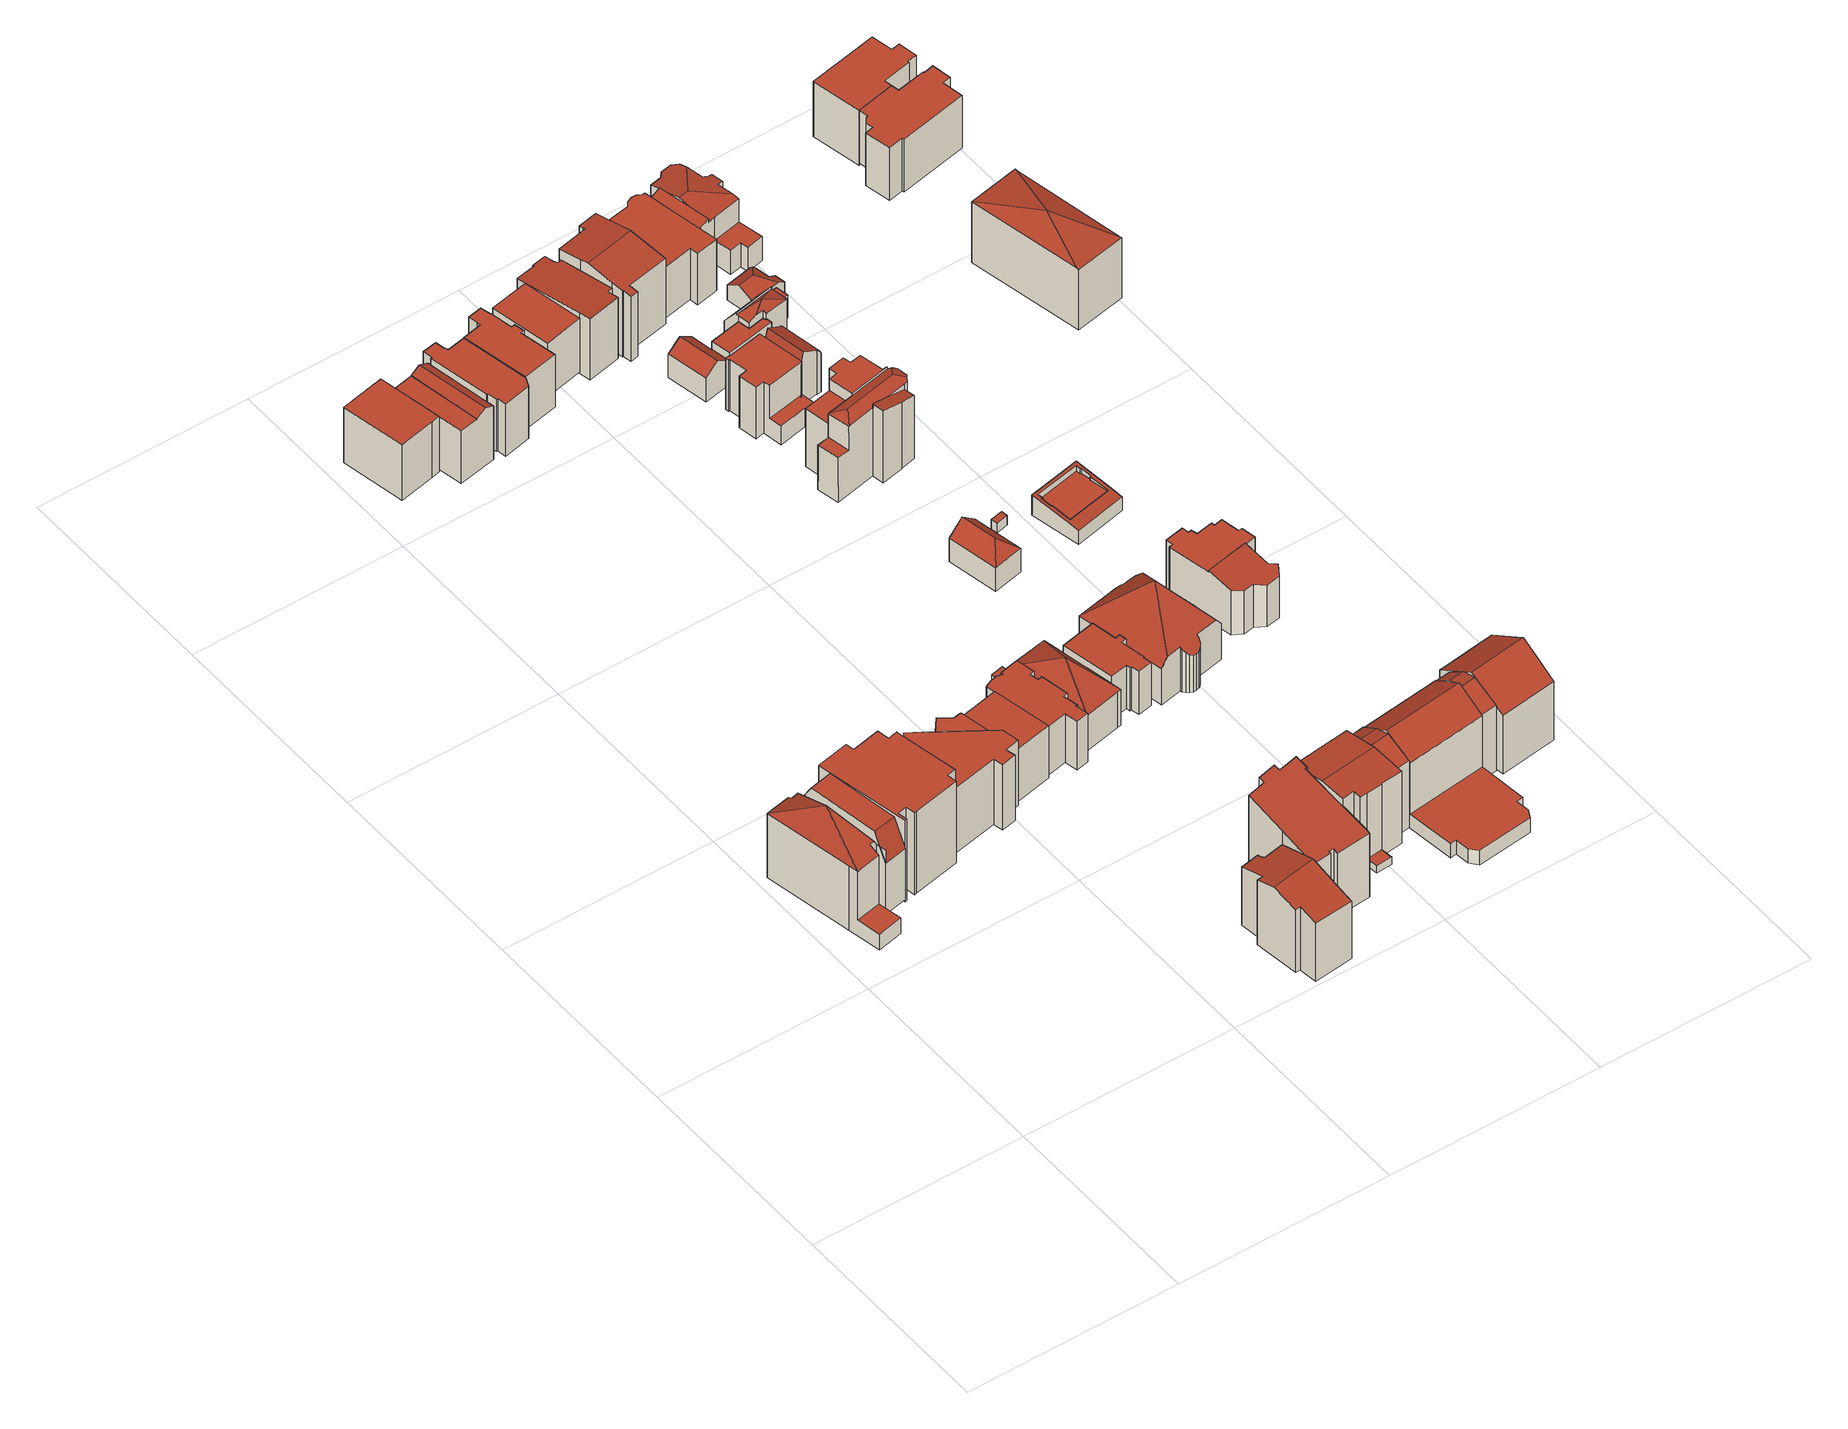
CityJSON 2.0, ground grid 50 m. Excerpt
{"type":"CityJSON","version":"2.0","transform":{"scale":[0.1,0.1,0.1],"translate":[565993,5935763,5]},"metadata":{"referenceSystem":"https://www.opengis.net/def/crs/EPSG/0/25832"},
"CityObjects":{
"building1":{"type":"Building","attributes":{"Gemeindeschluessel":"02000000","Geometrietyp2DReferenz":"3000","function":"31001_1010","roofType":"4000","measuredHeight":24.16,"storeysAboveGround":6},"geometry":[{"type":"MultiSurface","lod":"2","boundaries":[[[0,1,2,3,4,5,6]],[[7,8,1,0]],[[9,10,11,12,1,8]],[[13,14,15,16]],[[17,18,2,1,12,19,20,21]],[[17,22,23,24,25]],[[26,27,23,22]],[[21,28,29,27,26]],[[30,6,5,31]],[[31,5,4,32]],[[32,4,3,33]],[[15,10,9,16]],[[34,14,13,35]],[[25,18,17]],[[21,20,28]],[[36,28,20,19,37]],[[38,29,28,36]],[[39,34,35,40,30,31,32,33,41,38,36,37]],[[41,33,3,2,18,25,24]],[[40,35,13,16,9,8,7]],[[38,41,24,23,27,29]],[[17,21,26,22]],[[34,39,11,10,15,14]],[[39,37,19,12,11]],[[30,40,7,0,6]]],"semantics":{"surfaces":[{"type":"RoofSurface"},{"type":"WallSurface"},{"type":"GroundSurface"}],"values":[0,0,0,0,0,0,0,0,1,1,1,1,1,1,1,1,1,2,1,1,1,1,1,1,1]}}]},
"building2":{"type":"Building","attributes":{"Gemeindeschluessel":"02000000","Geometrietyp2DReferenz":"3000","function":"31001_1010","roofType":"1000","measuredHeight":21.81,"storeysAboveGround":6},"geometry":[{"type":"MultiSurface","lod":"2","boundaries":[[[42,43,44,45,46,47,48,49,50,51,52,53,54,55,56,57]],[[58,59,60,61,62,63,64,65,66,67,68,69,70,71,72,73]],[[69,46,45,70]],[[70,45,44,71]],[[71,44,43,72]],[[72,43,42,73]],[[58,57,56,59]],[[59,56,55,60]],[[60,55,54,61]],[[61,54,53,62]],[[62,53,52,63]],[[63,52,51,64]],[[64,51,50,65]],[[65,50,49,66]],[[66,49,48,67]],[[67,48,47,68]],[[68,47,46,69]],[[58,73,42,57]]],"semantics":{"surfaces":[{"type":"RoofSurface"},{"type":"GroundSurface"},{"type":"WallSurface"}],"values":[0,1,2,2,2,2,2,2,2,2,2,2,2,2,2,2,2,2]}}]},
"building3":{"type":"Building","attributes":{"Gemeindeschluessel":"02000000","Geometrietyp2DReferenz":"3000","function":"31001_1010","roofType":"1000","measuredHeight":17.42,"storeysAboveGround":6},"geometry":[{"type":"MultiSurface","lod":"2","boundaries":[[[74,75,76,77]],[[78,79,80,81]],[[81,80,82,83]],[[83,82,84,85]],[[85,84,86,87]],[[87,86,88,89]],[[89,88,90,91]],[[92,93,94,95]],[[95,94,96,97]],[[97,96,98,99]],[[99,98,100,101]],[[102,103,104,105,106,92,95,97,99,101,78,81,83,85,87,89,91]],[[90,88,86,84,82,80,79,76,75,107,108,109]],[[100,98,96,94,93,110,74,77]],[[109,108,103,102]],[[107,75,105,104]],[[90,109,102,91]],[[100,77,76,79,78,101]],[[110,93,92,106]],[[106,105,75,74,110]],[[108,107,104,103]]],"semantics":{"surfaces":[{"type":"WallSurface"},{"type":"GroundSurface"},{"type":"RoofSurface"}],"values":[0,0,0,0,0,0,0,0,0,0,0,1,2,2,0,0,0,0,0,0,0]}}]},
"building4":{"type":"Building","attributes":{"Gemeindeschluessel":"02000000","Geometrietyp2DReferenz":"3000","function":"31001_1010","roofType":"1000","measuredHeight":14.82,"storeysAboveGround":4},"geometry":[{"type":"MultiSurface","lod":"2","boundaries":[[[111,112,113,114,115]],[[116,117,118,119,120]],[[119,112,111,120]],[[116,115,114,117]],[[117,114,113,118]],[[118,113,112,119]],[[116,120,111,115]]],"semantics":{"surfaces":[{"type":"RoofSurface"},{"type":"GroundSurface"},{"type":"WallSurface"}],"values":[0,1,2,2,2,2,2]}}]},
"building5":{"type":"Building","attributes":{"Gemeindeschluessel":"02000000","Geometrietyp2DReferenz":"3000","function":"31001_1120","roofType":"3100","measuredHeight":18.65,"storeysAboveGround":4},"geometry":[{"type":"MultiSurface","lod":"2","boundaries":[[[121,122,123,124]],[[124,123,125,126]],[[126,125,127,128]],[[128,127,129,130]],[[130,129,131,132]],[[132,131,133,134]],[[135,136,137,138]],[[138,137,139,140]],[[135,138,140,121,124,126,128,130,132,134,141,142,143]],[[144,142,141,145,146]],[[136,135,143,147]],[[147,143,142,144]],[[121,140,139,148,122]],[[145,141,134,133]],[[147,144,146,148,139,137,136]],[[145,133,131,129,127,125,123,122,148,146]]],"semantics":{"surfaces":[{"type":"WallSurface"},{"type":"GroundSurface"},{"type":"RoofSurface"}],"values":[0,0,0,0,0,0,0,0,1,0,0,0,0,0,2,2]}}]},
"building6":{"type":"Building","attributes":{"Gemeindeschluessel":"02000000","Geometrietyp2DReferenz":"3000","function":"31001_1100","roofType":"1000","measuredHeight":13.84,"storeysAboveGround":5},"geometry":[{"type":"MultiSurface","lod":"2","boundaries":[[[149,150,151,152]],[[153,154,155,156]],[[153,152,151,154]],[[154,151,150,155]],[[155,150,149,156]],[[156,149,152,153]]],"semantics":{"surfaces":[{"type":"RoofSurface"},{"type":"GroundSurface"},{"type":"WallSurface"}],"values":[0,1,2,2,2,2]}}]},
"building7":{"type":"Building","attributes":{"Gemeindeschluessel":"02000000","Geometrietyp2DReferenz":"3000","function":"31001_1010","roofType":"3100","measuredHeight":15.17,"storeysAboveGround":3},"geometry":[{"type":"MultiSurface","lod":"2","boundaries":[[[157,158,159,160]],[[161,162,163,164]],[[165,166,167,168]],[[166,169,170,171,172,167]],[[173,163,162,174]],[[158,165,168,159]],[[175,171,170,176]],[[176,170,169,177]],[[178,179,180,173,174,175,176,177]],[[178,177,169,166,165,158,157]],[[161,164,168,167,172]],[[173,180,168,164,163]],[[175,174,162,161,172,171]],[[179,178,157,160]],[[180,179,160,159,168]]],"semantics":{"surfaces":[{"type":"RoofSurface"},{"type":"WallSurface"},{"type":"GroundSurface"}],"values":[0,0,0,0,1,1,1,1,2,1,1,1,1,1,1]}}]},
"building8":{"type":"Building","attributes":{"Gemeindeschluessel":"02000000","Geometrietyp2DReferenz":"3000","function":"31001_2010","roofType":"1000","measuredHeight":12.97,"storeysAboveGround":3},"geometry":[{"type":"MultiSurface","lod":"2","boundaries":[[[181,182,183,184,185,186,187,188]],[[189,190,191,192]],[[193,194,195,196]],[[181,197,198,182]],[[199,200,201,202]],[[202,201,203,204]],[[204,203,205,206]],[[206,205,207,208]],[[208,207,209,210]],[[210,209,211,212]],[[212,211,213,214]],[[214,213,215,216]],[[217,188,187,218]],[[218,187,186,219]],[[219,186,185,220]],[[220,185,184,221]],[[221,184,183,222]],[[223,224,225,226]],[[227,228,225,224,215,213,211,209,207,205,203,201,200,198,197,195,194,191,190]],[[223,226,229,230,189,192,193,196,217,218,219,220,221,222,199,202,204,206,208,210,212,214,216]],[[229,226,225,228]],[[223,216,215,224]],[[199,222,183,182,198,200]],[[217,196,195,197,181,188]],[[189,230,227,190]],[[230,229,228,227]],[[193,192,191,194]]],"semantics":{"surfaces":[{"type":"RoofSurface"},{"type":"WallSurface"},{"type":"GroundSurface"}],"values":[0,1,1,1,1,1,1,1,1,1,1,1,1,1,1,1,1,1,0,2,1,1,1,1,1,1,1]}}]},
"building9":{"type":"Building","attributes":{"Gemeindeschluessel":"02000000","Geometrietyp2DReferenz":"3000","function":"31001_1010","roofType":"2100","measuredHeight":22.72,"storeysAboveGround":4},"geometry":[{"type":"MultiSurface","lod":"2","boundaries":[[[231,232,233,234]],[[234,233,235,236]],[[236,235,237,238]],[[238,237,239,240]],[[240,239,241,242]],[[242,241,243,244]],[[244,243,245,246]],[[247,248,249,250]],[[250,249,251,252]],[[252,251,253,254]],[[254,253,255,256]],[[256,255,257,258]],[[141,259,232,231]],[[260,261,259,141]],[[258,257,261,260]],[[248,247,246,245]],[[246,247,250,252,254,256,258,260,141,231,234,236,238,240,242,244]],[[248,245,243,241,239,237,235,233,232,259,261,257,255,253,251,249]]],"semantics":{"surfaces":[{"type":"WallSurface"},{"type":"GroundSurface"},{"type":"RoofSurface"}],"values":[0,0,0,0,0,0,0,0,0,0,0,0,0,0,0,0,1,2]}}]},
"building10":{"type":"Building","attributes":{"Gemeindeschluessel":"02000000","Geometrietyp2DReferenz":"3000","function":"31001_1010","roofType":"1000","measuredHeight":13.92,"storeysAboveGround":3},"geometry":[{"type":"MultiSurface","lod":"2","boundaries":[[[262,263,264,265]],[[266,267,268,269]],[[269,268,270,271]],[[271,270,272,273]],[[273,272,274,275]],[[275,274,276,277]],[[277,276,278,279]],[[279,278,280,281]],[[281,280,282,283]],[[283,282,284,285]],[[285,284,286,287]],[[287,286,263,262]],[[288,289,290,291]],[[267,266,291,290]],[[265,264,289,288]],[[265,288,291,266,269,271,273,275,277,279,281,283,285,287,262]],[[289,264,263,286,284,282,280,278,276,274,272,270,268,267,290]]],"semantics":{"surfaces":[{"type":"WallSurface"},{"type":"GroundSurface"},{"type":"RoofSurface"}],"values":[0,0,0,0,0,0,0,0,0,0,0,0,0,0,0,1,2]}}]},
"building11":{"type":"Building","attributes":{"Gemeindeschluessel":"02000000","Geometrietyp2DReferenz":"3000","function":"31001_2310","roofType":"4000","measuredHeight":15.04,"storeysAboveGround":4},"geometry":[{"type":"MultiSurface","lod":"2","boundaries":[[[292,293,294,295]],[[296,294,293,297,298]],[[299,300,301,294,296]],[[295,294,301,302]],[[303,298,297,304]],[[305,300,299,306]],[[307,303,304,308,309,310,305,306]],[[310,309,295,302]],[[303,307,296,298]],[[307,306,299,296]],[[305,310,302,301,300]],[[308,304,297,293,292]],[[309,308,292,295]]],"semantics":{"surfaces":[{"type":"RoofSurface"},{"type":"WallSurface"},{"type":"GroundSurface"}],"values":[0,0,0,0,1,1,2,1,1,1,1,1,1]}}]},
"building12":{"type":"Building","attributes":{"Gemeindeschluessel":"02000000","Geometrietyp2DReferenz":"3000","function":"31001_1010","roofType":"1000","measuredHeight":13.96,"storeysAboveGround":3},"geometry":[{"type":"MultiSurface","lod":"2","boundaries":[[[273,311,312,313]],[[313,312,314,315]],[[315,314,316,317]],[[318,319,320,321]],[[321,320,322,323]],[[323,322,324,325]],[[325,324,326,327]],[[327,326,328,329]],[[329,328,330,331]],[[331,330,332,275]],[[275,332,311,273]],[[333,334,335,336]],[[319,318,336,335]],[[317,316,334,333]],[[317,333,336,318,321,323,325,327,329,331,275,273,313,315]],[[334,316,314,312,311,332,330,328,326,324,322,320,319,335]]],"semantics":{"surfaces":[{"type":"WallSurface"},{"type":"GroundSurface"},{"type":"RoofSurface"}],"values":[0,0,0,0,0,0,0,0,0,0,0,0,0,0,1,2]}}]},
"building13":{"type":"Building","attributes":{"Gemeindeschluessel":"02000000","Geometrietyp2DReferenz":"3000","function":"31001_1010","roofType":"3100","measuredHeight":20.34,"storeysAboveGround":4},"geometry":[{"type":"MultiSurface","lod":"2","boundaries":[[[337,338,339,340]],[[340,339,341,342]],[[343,344,345,346]],[[346,345,347,348]],[[348,347,349,350]],[[351,352,353,354,355,356,349,347,345,344,357]],[[358,359,360,343,346,348,350,337,340,342,361,362,363]],[[341,339,338,356,355,364]],[[341,364,361,342]],[[358,363,353,352]],[[363,362,354,353]],[[362,361,364,355,354]],[[365,360,359,366]],[[359,358,352,351,367,366]],[[343,360,365,368,357,344]],[[367,351,357,368]],[[337,350,349,356,338]],[[367,368,365,366]]],"semantics":{"surfaces":[{"type":"WallSurface"},{"type":"RoofSurface"},{"type":"GroundSurface"}],"values":[0,0,0,0,0,1,2,1,0,0,0,0,0,0,0,0,0,1]}}]},
"building14":{"type":"Building","attributes":{"Gemeindeschluessel":"02000000","Geometrietyp2DReferenz":"3000","function":"31001_1130","roofType":"1000","measuredHeight":11.47,"storeysAboveGround":3},"geometry":[{"type":"MultiSurface","lod":"2","boundaries":[[[369,370,371,372]],[[372,371,373,374]],[[374,373,375,376]],[[376,375,377,378]],[[378,377,379,380]],[[380,379,381,382]],[[382,381,383,384]],[[385,386,387,388]],[[388,387,389,390]],[[390,389,391,392]],[[392,391,370,369]],[[393,394,395,396]],[[396,395,386,385]],[[394,393,384,383]],[[384,393,396,385,388,390,392,369,372,374,376,378,380,382]],[[394,383,381,379,377,375,373,371,370,391,389,387,386,395]]],"semantics":{"surfaces":[{"type":"WallSurface"},{"type":"GroundSurface"},{"type":"RoofSurface"}],"values":[0,0,0,0,0,0,0,0,0,0,0,0,0,0,1,2]}}]},
"building15":{"type":"Building","attributes":{"Gemeindeschluessel":"02000000","Geometrietyp2DReferenz":"3000","function":"31001_1010","roofType":"1000","measuredHeight":14.24,"storeysAboveGround":4},"geometry":[{"type":"MultiSurface","lod":"2","boundaries":[[[397,398,399,400]],[[401,402,403,404]],[[401,400,399,402]],[[402,399,398,403]],[[403,398,397,404]],[[401,404,397,400]]],"semantics":{"surfaces":[{"type":"RoofSurface"},{"type":"GroundSurface"},{"type":"WallSurface"}],"values":[0,1,2,2,2,2]}}]},
"building16":{"type":"Building","attributes":{"Gemeindeschluessel":"02000000","Geometrietyp2DReferenz":"3000","function":"31001_1100","roofType":"3200","measuredHeight":9.28,"storeysAboveGround":1},"geometry":[{"type":"MultiSurface","lod":"2","boundaries":[[[405,406,407,408]],[[409,406,405]],[[406,409,410,407]],[[411,405,408,412]],[[413,409,405,411]],[[414,410,409,413]],[[414,413,411,412]],[[414,412,408,407,410]]],"semantics":{"surfaces":[{"type":"RoofSurface"},{"type":"WallSurface"},{"type":"GroundSurface"}],"values":[0,0,0,1,1,1,2,1]}}]},
"building17":{"type":"Building","attributes":{"Gemeindeschluessel":"02000000","Geometrietyp2DReferenz":"3000","function":"31001_1010","roofType":"1000","measuredHeight":16.34,"storeysAboveGround":3},"geometry":[{"type":"MultiSurface","lod":"2","boundaries":[[[415,416,417,418,419,420,421,422,423,424,425,426,427,428,429]],[[430,431,432,433,434,435,436,437,438,439,440,441,442,443,444]],[[430,429,428,431]],[[431,428,427,432]],[[432,427,426,433]],[[433,426,425,434]],[[434,425,424,435]],[[435,424,423,436]],[[436,423,422,437]],[[437,422,421,438]],[[438,421,420,439]],[[439,420,419,440]],[[440,419,418,441]],[[441,418,417,442]],[[442,417,416,443]],[[443,416,415,444]],[[444,415,429,430]]],"semantics":{"surfaces":[{"type":"RoofSurface"},{"type":"GroundSurface"},{"type":"WallSurface"}],"values":[0,1,2,2,2,2,2,2,2,2,2,2,2,2,2,2,2]}}]},
"building18":{"type":"Building","attributes":{"Gemeindeschluessel":"02000000","Geometrietyp2DReferenz":"3000","function":"31001_1120","roofType":"4000","measuredHeight":20.84,"storeysAboveGround":2},"geometry":[{"type":"MultiSurface","lod":"2","boundaries":[[[445,446,447,448,449,450,451,452]],[[453,454,445,452]],[[455,456,457,458,459,460,461,462,463,464,465,466,445,454]],[[466,467,468,469,470,471,472,473,474,475,476,446,445]],[[477,452,451,478]],[[478,451,450,479]],[[479,450,449,480]],[[480,449,448,481]],[[481,448,447,482]],[[482,447,446,483]],[[484,465,464,485]],[[485,464,463,486]],[[486,463,462,487]],[[487,462,461,488]],[[488,461,460,489]],[[489,460,459,490]],[[490,459,458,491]],[[491,458,457,492]],[[492,457,456,493]],[[493,456,455,494]],[[483,446,476,495]],[[495,476,475,496]],[[496,475,474,497]],[[497,474,473,498]],[[498,473,472,499]],[[499,472,471,500]],[[500,471,470,501]],[[501,470,469,502]],[[502,469,468,503]],[[503,468,467,504]],[[484,485,486,487,488,489,490,491,492,493,494,505,477,478,479,480,481,482,483,495,496,497,498,499,500,501,502,503,504]],[[477,505,453,452]],[[484,504,467,466,465]],[[505,494,455,454,453]]],"semantics":{"surfaces":[{"type":"RoofSurface"},{"type":"WallSurface"},{"type":"GroundSurface"}],"values":[0,0,0,0,1,1,1,1,1,1,1,1,1,1,1,1,1,1,1,1,1,1,1,1,1,1,1,1,1,1,2,1,1,1]}}]},
"building19":{"type":"Building","attributes":{"Gemeindeschluessel":"02000000","Geometrietyp2DReferenz":"3000","function":"31001_1120","roofType":"3100","measuredHeight":21.53,"storeysAboveGround":5},"geometry":[{"type":"MultiSurface","lod":"2","boundaries":[[[506,507,508,509]],[[510,507,506,511,512]],[[513,514,515,512,511]],[[510,516,517,518,519,520,521]],[[515,522,523,524,525,526,517,516]],[[527,528,529,530,531,532,533,534,535,536]],[[519,537,538,539,540]],[[541,542,538,537,518]],[[543,544,542,541]],[[515,514,522]],[[540,520,519]],[[535,525,524,536]],[[545,534,533,546]],[[546,533,532,547]],[[547,532,531,548]],[[548,531,530,549]],[[549,530,529,550]],[[550,529,528,551]],[[551,528,527,552]],[[553,545,546,547,548,549,550,551,552,554,555,556,557,558]],[[557,556,509,508,521,520,540,539]],[[556,555,513,511,506,509]],[[541,518,517,526,543]],[[515,516,510,512]],[[558,557,539,538,542,544]],[[519,518,537]],[[554,552,527,536,524,523]],[[545,553,526,525,535,534]],[[553,558,544,543,526]],[[555,554,523,522,514,513]],[[510,521,508,507]]],"semantics":{"surfaces":[{"type":"RoofSurface"},{"type":"WallSurface"},{"type":"GroundSurface"}],"values":[0,0,0,0,0,0,0,0,0,1,1,1,1,1,1,1,1,1,1,2,1,1,1,1,1,1,1,1,1,1,1]}}]},
"building20":{"type":"Building","attributes":{"Gemeindeschluessel":"02000000","Geometrietyp2DReferenz":"3000","function":"31001_1010","roofType":"3100","measuredHeight":19.28,"storeysAboveGround":3},"geometry":[{"type":"MultiSurface","lod":"2","boundaries":[[[559,560,561,562]],[[563,564,565,566]],[[567,568,569,570,571]],[[572,573,574,575,576,577,578,579,580,581]],[[582,583,584,585,586,587,588]],[[589,590,591,592,593]],[[594,559,562,595]],[[560,567,571,561]],[[563,570,596,564]],[[597,580,579,598]],[[598,579,578,599]],[[599,578,577,600]],[[600,577,576,601]],[[601,576,575,602]],[[602,575,574,603]],[[604,573,572,596]],[[564,596,572,581,565]],[[605,606,607,608]],[[586,609,587]],[[610,588,587]],[[611,585,584,612]],[[612,584,583,613]],[[613,583,582,614]],[[615,591,590,616]],[[617,618,568,567,560,559,594]],[[605,608,611,612,613,614,617,594,595,619,620,597,598,599,600,601,602,603,615,616]],[[615,603,574,573,604,592,591]],[[617,614,582,588,610,618]],[[611,608,607,609,586,585]],[[605,616,590,589,606]],[[620,619,570,563,566]],[[597,620,566,565,581,580]],[[619,595,562,561,571,570]],[[569,568,618,610,587,609,607,606,589,593]],[[569,593,592,604,596,570]]],"semantics":{"surfaces":[{"type":"RoofSurface"},{"type":"WallSurface"},{"type":"GroundSurface"}],"values":[0,0,0,0,0,0,1,1,1,1,1,1,1,1,1,1,1,1,1,1,1,1,1,1,1,2,1,1,1,1,1,1,1,0,0]}}]},
"building21":{"type":"Building","attributes":{"Gemeindeschluessel":"02000000","Geometrietyp2DReferenz":"3000","function":"31001_1010","roofType":"1000","measuredHeight":2.55,"storeysAboveGround":1},"geometry":[{"type":"MultiSurface","lod":"2","boundaries":[[[621,622,623,624]],[[625,626,627,628]],[[628,627,622,621]],[[627,626,623,622]],[[626,625,624,623]],[[625,628,621,624]]],"semantics":{"surfaces":[{"type":"GroundSurface"},{"type":"RoofSurface"},{"type":"WallSurface"}],"values":[0,1,2,2,2,2]}}]},
"building22":{"type":"Building","attributes":{"Gemeindeschluessel":"02000000","Geometrietyp2DReferenz":"3000","function":"31001_1010","roofType":"1000","measuredHeight":13.77,"storeysAboveGround":2},"geometry":[{"type":"MultiSurface","lod":"2","boundaries":[[[629,630,631,632,633,634,635,636,637,638,639,640,641,642]],[[643,644,645,646,647,648]],[[649,650,651,652,653,654]],[[652,655,656,657,658,659,660,653]],[[657,661,662,663,664,665,666,667,668,658]],[[669,642,641,670]],[[670,641,640,671]],[[671,640,639,672]],[[672,639,638,673]],[[673,638,637,674]],[[674,637,636,675]],[[654,635,634,649]],[[647,632,631,648]],[[676,630,629,677]],[[677,629,642,669]],[[678,646,645,679]],[[679,645,644,680]],[[680,644,643,681]],[[682,651,650,683]],[[684,660,659,685]],[[686,656,655,687]],[[688,668,667,689]],[[689,667,666,690]],[[690,666,665,691]],[[691,665,664,692]],[[692,664,663,693]],[[693,663,662,694]],[[694,662,661,695]],[[686,687,682,683,696,678,679,680,681,676,677,669,670,671,672,673,674,675,684,685,688,689,690,691,692,693,694,695]],[[684,675,636,635,654,653,660]],[[686,695,661,657,656]],[[688,685,659,658,668]],[[682,687,655,652,651]],[[676,681,643,648,631,630]],[[678,696,633,632,647,646]],[[696,683,650,649,634,633]]],"semantics":{"surfaces":[{"type":"RoofSurface"},{"type":"WallSurface"},{"type":"GroundSurface"}],"values":[0,0,0,0,0,1,1,1,1,1,1,1,1,1,1,1,1,1,1,1,1,1,1,1,1,1,1,1,2,1,1,1,1,1,1,1]}}]},
"building23":{"type":"Building","attributes":{"Gemeindeschluessel":"02000000","Geometrietyp2DReferenz":"3000","function":"31001_1010","roofType":"3100","measuredHeight":18.98,"storeysAboveGround":4},"geometry":[{"type":"MultiSurface","lod":"2","boundaries":[[[697,698,699,700,701,702,703,704,705,706]],[[707,706,705,708]],[[708,705,704,709]],[[709,704,703,710]],[[710,703,702,711]],[[711,702,701,712]],[[712,701,700,713]],[[714,715,716,717]],[[718,719,720,721]],[[721,720,722,723]],[[724,725,726,727]],[[724,727,718,721,723,728,707,708,709,710,711,712,713,714,717]],[[719,718,727,726]],[[725,724,717,716]],[[707,728,697,706]],[[728,723,722,698,697]],[[714,713,700,699,715]],[[725,716,715,699,698,722,720,719,726]]],"semantics":{"surfaces":[{"type":"RoofSurface"},{"type":"WallSurface"},{"type":"GroundSurface"}],"values":[0,1,1,1,1,1,1,1,1,1,1,2,1,1,1,1,1,0]}}]},
"building24":{"type":"Building","attributes":{"Gemeindeschluessel":"02000000","Geometrietyp2DReferenz":"3000","function":"31001_1010","roofType":"3100","measuredHeight":8.67,"storeysAboveGround":2},"geometry":[{"type":"MultiSurface","lod":"2","boundaries":[[[729,730,731,732]],[[733,734,735,736]],[[737,738,739,740]],[[740,739,741,742]],[[742,741,743,744]],[[745,746,747,748,729,732,737,740,742,744]],[[734,733,749,750,745,744,743]],[[738,737,732,731]],[[729,748,751,736,735,730]],[[751,748,747,752]],[[753,746,745,750]],[[747,746,753,754,752]],[[738,731,730,735,734,743,741,739]],[[749,733,736,751,752,754]],[[749,754,753,750]]],"semantics":{"surfaces":[{"type":"WallSurface"},{"type":"GroundSurface"},{"type":"RoofSurface"}],"values":[0,0,0,0,0,1,0,0,0,0,0,0,2,2,2]}}]},
"building25":{"type":"Building","attributes":{"Gemeindeschluessel":"02000000","Geometrietyp2DReferenz":"3000","function":"31001_2010","roofType":"1000","measuredHeight":13.37,"storeysAboveGround":2},"geometry":[{"type":"MultiSurface","lod":"2","boundaries":[[[755,756,757,758,759,760,761,762,763]],[[764,765,766,767]],[[768,769,770,771]],[[771,770,772,773]],[[773,772,774,775]],[[775,774,776,777]],[[777,776,778,779]],[[779,778,780,781]],[[782,763,762,783]],[[784,761,760,785]],[[785,760,759,786]],[[786,759,758,787]],[[787,758,757,788]],[[788,757,756,789]],[[789,756,755,790]],[[791,792,793,794]],[[795,796,797,798]],[[797,796,780,778,776,774,772,770,769,793,792,766,765,782,783]],[[799,784,785,786,787,788,789,790,764,767,791,794,768,771,773,775,777,779,781,795,798]],[[764,790,755,763,782,765]],[[784,799,783,762,761]],[[799,798,797,783]],[[795,781,780,796]],[[768,794,793,769]],[[791,767,766,792]]],"semantics":{"surfaces":[{"type":"RoofSurface"},{"type":"WallSurface"},{"type":"GroundSurface"}],"values":[0,1,1,1,1,1,1,1,1,1,1,1,1,1,1,1,1,0,2,1,1,1,1,1,1]}}]},
"building26":{"type":"Building","attributes":{"Gemeindeschluessel":"02000000","Geometrietyp2DReferenz":"3000","function":"51009_1610","roofType":"1000","measuredHeight":5.34},"geometry":[{"type":"MultiSurface","lod":"2","boundaries":[[[800,801,802,803]],[[804,805,806,807]],[[808,809,810,811]],[[812,813,814,815]],[[815,814,816,817]],[[817,816,818,819]],[[819,818,820,821]],[[821,820,822,823]],[[823,822,824,825]],[[825,824,826,827]],[[827,826,828,829]],[[829,828,830,831]],[[832,807,806,833,809,808]],[[834,805,804,835,811,810]],[[803,802,836,813,812]],[[801,800,831,830]],[[807,832,808,811,835,804],[812,815,817,819,821,823,825,827,829,831,800,803]],[[833,806,805,834,810,809],[824,822,820,818,816,814,813,836,802,801,830,828,826]]],"semantics":{"surfaces":[{"type":"WallSurface"},{"type":"GroundSurface"},{"type":"RoofSurface"}],"values":[0,0,0,0,0,0,0,0,0,0,0,0,0,0,0,0,1,2]}}]},
"building27":{"type":"Building","attributes":{"Gemeindeschluessel":"02000000","Geometrietyp2DReferenz":"3000","function":"31001_1010","roofType":"1000","measuredHeight":3.74,"storeysAboveGround":1},"geometry":[{"type":"MultiSurface","lod":"2","boundaries":[[[837,838,839,840,841,842,843,844,845,846,847,848]],[[849,850,851,852,853,854,855,856,857,858,859,860]],[[849,848,847,850]],[[850,847,846,851]],[[851,846,845,852]],[[852,845,844,853]],[[853,844,843,854]],[[854,843,842,855]],[[855,842,841,856]],[[856,841,840,857]],[[857,840,839,858]],[[858,839,838,859]],[[859,838,837,860]],[[860,837,848,849]]],"semantics":{"surfaces":[{"type":"RoofSurface"},{"type":"GroundSurface"},{"type":"WallSurface"}],"values":[0,1,2,2,2,2,2,2,2,2,2,2,2,2]}}]},
"building28":{"type":"Building","attributes":{"Gemeindeschluessel":"02000000","Geometrietyp2DReferenz":"3000","function":"31001_1010","roofType":"1000","measuredHeight":13.73,"storeysAboveGround":3},"geometry":[{"type":"MultiSurface","lod":"2","boundaries":[[[861,862,863,864,865,866,867,868,869,870,871,872,873]],[[874,875,876,877,878,879,880,881,882,883,884,885,886]],[[874,873,872,875]],[[875,872,871,876]],[[876,871,870,877]],[[877,870,869,878]],[[878,869,868,879]],[[879,868,867,880]],[[880,867,866,881]],[[881,866,865,882]],[[882,865,864,883]],[[883,864,863,884]],[[884,863,862,885]],[[885,862,861,886]],[[886,861,873,874]]],"semantics":{"surfaces":[{"type":"RoofSurface"},{"type":"GroundSurface"},{"type":"WallSurface"}],"values":[0,1,2,2,2,2,2,2,2,2,2,2,2,2,2]}}]},
"building29":{"type":"Building","attributes":{"Gemeindeschluessel":"02000000","Geometrietyp2DReferenz":"3000","function":"31001_1010","roofType":"3500","measuredHeight":13.02,"storeysAboveGround":2},"geometry":[{"type":"MultiSurface","lod":"2","boundaries":[[[887,888,889,890,891,892,893]],[[894,895,896]],[[897,898,899,894,896]],[[900,894,899,901,902]],[[900,903,895,894]],[[904,893,892,905]],[[905,892,891,906]],[[907,890,889,908]],[[895,888,887,896]],[[909,898,897,910]],[[911,902,901,912]],[[913,914,911,912,909,910,904,905,906,915,916]],[[908,889,888,913,916,917]],[[914,913,888,895,903]],[[904,910,897,896,887,893]],[[911,914,903,900,902]],[[917,916,915,918]],[[909,912,901,899,898]],[[915,906,891,890,907,918]],[[917,918,907,908]]],"semantics":{"surfaces":[{"type":"RoofSurface"},{"type":"WallSurface"},{"type":"GroundSurface"}],"values":[0,0,0,0,0,1,1,1,1,1,1,2,1,1,1,1,1,1,1,0]}}]},
"building30":{"type":"Building","attributes":{"Gemeindeschluessel":"02000000","Geometrietyp2DReferenz":"3000","function":"31001_1120","roofType":"3100","measuredHeight":21.15,"storeysAboveGround":5},"geometry":[{"type":"MultiSurface","lod":"2","boundaries":[[[919,920,921,922,923]],[[924,920,919,925]],[[925,919,923,926,927]],[[928,929,924,925,927]],[[922,921,929,928,930]],[[924,929,921,920]],[[930,928,927,926]],[[930,926,923,922]]],"semantics":{"surfaces":[{"type":"RoofSurface"},{"type":"WallSurface"},{"type":"GroundSurface"}],"values":[0,1,1,2,1,1,1,0]}}]},
"building31":{"type":"Building","attributes":{"Gemeindeschluessel":"02000000","Geometrietyp2DReferenz":"3000","function":"31001_1010","roofType":"3200","measuredHeight":6.12,"storeysAboveGround":2},"geometry":[{"type":"MultiSurface","lod":"2","boundaries":[[[931,932,933,934,935]],[[936,937,932,931]],[[938,935,934,939]],[[940,941,942,943]],[[944,945,946,947]],[[948,938,939,940,943,944,947]],[[937,936,948,947,946]],[[945,944,943,942]],[[938,948,936,931,935]],[[940,939,934,933,941]],[[945,942,941,933,932,937,946]]],"semantics":{"surfaces":[{"type":"RoofSurface"},{"type":"WallSurface"},{"type":"GroundSurface"}],"values":[0,0,1,1,1,2,1,1,1,1,0]}}]},
"building32":{"type":"Building","attributes":{"Gemeindeschluessel":"02000000","Geometrietyp2DReferenz":"3000","function":"31001_1010","roofType":"3200","measuredHeight":14.06,"storeysAboveGround":4},"geometry":[{"type":"MultiSurface","lod":"2","boundaries":[[[949,950,951,952,953,954,955,956,957,958]],[[958,959,960,961,962,963,964,965]],[[963,966,967,968,969,970,971,972,964]],[[973,974,975,976,977,978]],[[979,953,952,980]],[[980,952,951,981]],[[982,950,949]],[[958,957,959]],[[983,956,955,984]],[[984,955,954,985]],[[985,954,953,979]],[[986,987,988,989]],[[990,991,987,986]],[[977,962,961,978]],[[992,971,970,993]],[[993,970,969,994]],[[994,969,968,995]],[[995,968,967,996]],[[996,967,966,997]],[[998,976,975,999]],[[999,975,974,1000]],[[1000,974,973,1001]],[[1002,1003,1004,1005]],[[1006,983,984,985,979,980,981,990,986,989,1002,1005,1007,992,993,994,995,996,997,998,999,1000,1001]],[[998,997,966,963,962,977,976]],[[1006,1001,973,978,961,960]],[[949,958,965]],[[992,1007,1008,972,971]],[[1008,1007,1005,1004]],[[1003,1002,989,988]],[[983,1006,960,959,957,956]],[[990,981,951,950,982,991]],[[1003,988,987,991,982,949,965,964,972,1008,1004]]],"semantics":{"surfaces":[{"type":"RoofSurface"},{"type":"WallSurface"},{"type":"GroundSurface"}],"values":[0,0,0,0,1,1,1,1,1,1,1,1,1,1,1,1,1,1,1,1,1,1,1,2,1,1,1,1,1,1,1,1,0]}}]},
"building33":{"type":"Building","attributes":{"Gemeindeschluessel":"02000000","Geometrietyp2DReferenz":"3000","function":"31001_1010","roofType":"3500","measuredHeight":18.56,"storeysAboveGround":4},"geometry":[{"type":"MultiSurface","lod":"2","boundaries":[[[1009,1010,1011]],[[1012,1013,1014,1009,1015]],[[1014,1016,1017,1010,1009]],[[1018,1013,1012,1019]],[[1020,1017,1016,1021]],[[1022,1023,1024,1025]],[[1022,1025,1026,1020,1021,1018,1019]],[[1011,1010,1026,1025,1024]],[[1023,1022,1019,1012,1015]],[[1018,1021,1016,1014,1013]],[[1020,1026,1010,1017]],[[1023,1015,1009,1011,1024]]],"semantics":{"surfaces":[{"type":"RoofSurface"},{"type":"WallSurface"},{"type":"GroundSurface"}],"values":[0,0,0,1,1,1,2,1,1,1,1,0]}}]},
"building34":{"type":"Building","attributes":{"Gemeindeschluessel":"02000000","Geometrietyp2DReferenz":"3000","function":"31001_1010","roofType":"1000","measuredHeight":13.96,"storeysAboveGround":4},"geometry":[{"type":"MultiSurface","lod":"2","boundaries":[[[1027,1028,1029,1030]],[[1030,1029,1031,1032]],[[1032,1031,1033,1034]],[[1035,1036,1037,1038]],[[1038,1037,1039,1040]],[[1040,1039,1041,1042]],[[1042,1041,1043,1044]],[[1044,1043,1045,1046]],[[1046,1045,1047,1048]],[[1048,1047,1049,1050]],[[1050,1049,1051,1052]],[[1052,1051,1053,1054]],[[1054,1053,1055,1056]],[[1055,1053,1051,1049,1047,1045,1043,1041,1039,1037,1036,1057,1033,1031,1029,1028,1058]],[[1059,1027,1030,1032,1034,1060,1035,1038,1040,1042,1044,1046,1048,1050,1052,1054,1056]],[[1059,1056,1055,1058]],[[1035,1060,1057,1036]],[[1060,1034,1033,1057]],[[1027,1059,1058,1028]]],"semantics":{"surfaces":[{"type":"WallSurface"},{"type":"RoofSurface"},{"type":"GroundSurface"}],"values":[0,0,0,0,0,0,0,0,0,0,0,0,0,1,2,0,0,0,0]}}]},
"building35":{"type":"Building","attributes":{"Gemeindeschluessel":"02000000","Geometrietyp2DReferenz":"3000","function":"31001_1010","roofType":"1000","measuredHeight":14.75,"storeysAboveGround":4},"geometry":[{"type":"MultiSurface","lod":"2","boundaries":[[[1057,1036,1061,1062,1063,1064,1065,1066,1067,1068]],[[1069,1070,1071,1072,1073,1074,1075,1076,1077,1078]],[[1069,1068,1067,1070]],[[1070,1067,1066,1071]],[[1071,1066,1065,1072]],[[1072,1065,1064,1073]],[[1073,1064,1063,1074]],[[1074,1063,1062,1075]],[[1075,1062,1061,1076]],[[1076,1061,1036,1077]],[[1077,1036,1057,1078]],[[1078,1057,1068,1069]]],"semantics":{"surfaces":[{"type":"RoofSurface"},{"type":"GroundSurface"},{"type":"WallSurface"}],"values":[0,1,2,2,2,2,2,2,2,2,2,2]}}]}
},
"vertices":[
[10,838,205],[71,731,275],[86,843,211],[70,839,211],[68,850,204],[28,842,204],[10,839,204],[51,630,205],[55,610,205],[55,608,204],[114,620,204],[109,643,218],[121,645,218],[66,552,75],[125,564,75],[114,620,75],[55,608,75],[92,835,204],[90,843,204],[128,647,204],[133,624,204],[130,639,204],[96,814,242],[149,825,242],[143,854,189],[90,843,189],[127,652,235],[181,662,235],[133,624,169],[187,635,169],[10,839,33],[28,842,33],[68,850,33],[70,839,33],[125,564,33],[66,552,33],[133,624,33],[128,647,33],[187,635,33],[109,643,33],[51,630,33],[143,854,33],
[294,834,244],[289,862,244],[223,849,244],[219,869,244],[143,854,244],[187,635,244],[192,636,244],[188,658,244],[209,662,244],[213,640,244],[219,641,244],[329,663,244],[325,685,244],[346,690,244],[317,836,244],[317,839,244],[317,839,26],[317,836,26],[346,690,26],[325,685,26],[329,663,26],[219,641,26],[213,640,26],[209,662,26],[188,658,26],[192,636,26],[187,635,26],[143,854,26],[219,869,26],[223,849,26],[289,862,26],[294,834,26],
[387,850,169],[387,850,194],[513,765,194],[513,765,169],[520,729,20],[520,729,194],[521,724,194],[521,724,20],[487,717,194],[487,717,20],[492,695,194],[492,695,20],[457,688,194],[457,688,20],[452,710,194],[452,710,20],[346,690,194],[346,690,20],[446,887,20],[446,887,169],[473,867,169],[473,867,20],[489,870,169],[489,870,20],[492,870,169],[492,870,20],[493,866,169],[493,866,20],[317,836,20],[337,840,20],[357,870,20],[387,850,20],[422,857,20],[357,870,194],[337,840,194],[317,836,194],[422,857,169],
[118,2232,204],[15,2212,204],[44,2063,204],[128,2079,204],[147,2083,204],[147,2083,56],[128,2079,56],[44,2063,56],[15,2212,56],[118,2232,56],
[671,158,8],[671,158,180],[686,160,180],[686,160,8],[679,219,162],[679,219,8],[723,227,162],[723,227,8],[725,213,166],[725,213,8],[726,214,166],[726,214,8],[727,210,167],[727,210,8],[701,10,8],[701,10,163],[696,53,176],[696,53,8],[685,52,176],[685,52,8],[775,219,8],[789,64,8],[794,20,8],[789,64,174],[775,219,167],[783,130,194],[794,20,161],[677,111,194],
[520,729,163],[610,747,163],[583,884,163],[493,866,163],[493,866,24],[583,884,24],[610,747,24],[520,729,24],
[158,2027,203],[202,2035,203],[170,2205,203],[125,2196,203],[216,2214,133],[210,2246,125],[164,2237,125],[170,2205,133],[202,2035,204],[226,2040,215],[193,2210,215],[170,2205,204],[247,2044,205],[242,2070,205],[243,2071,204],[216,2214,204],[164,2237,63],[210,2246,63],[243,2071,63],[242,2070,63],[247,2044,63],[158,2027,63],[125,2196,63],[170,2205,63],
[624,920,129],[668,929,129],[665,946,129],[657,944,129],[655,958,129],[625,952,129],[628,939,129],[620,937,129],[579,906,32],[579,906,161],[593,913,161],[593,913,32],[612,917,32],[612,917,161],[625,914,161],[625,914,32],[624,920,161],[668,929,161],[673,905,32],[673,905,161],[677,885,161],[677,885,32],[666,883,161],[666,883,32],[670,863,161],[670,863,32],[680,865,161],[680,865,32],[693,799,161],[693,799,32],[682,797,161],[682,797,32],[689,762,161],[689,762,32],[685,762,161],[685,762,32],[620,937,32],[628,939,32],[625,952,32],[655,958,32],[657,944,32],[665,946,32],[691,732,32],[691,732,161],[662,726,161],[662,726,32],[610,747,161],[656,756,161],[656,756,32],[610,747,32],
[765,314,8],[765,314,229],[810,324,230],[810,324,8],[807,337,234],[807,337,8],[850,346,235],[850,346,8],[853,333,231],[853,333,8],[899,342,233],[899,342,8],[903,313,225],[903,313,8],[898,312,225],[898,312,8],[921,147,8],[921,147,180],[921,136,177],[921,136,8],[840,128,177],[840,128,8],[839,140,180],[839,140,8],[828,139,180],[828,139,8],[828,134,179],[828,134,8],[775,219,203],[783,130,8],[783,130,179],
[233,2228,57],[233,2228,196],[236,2228,196],[236,2228,57],[270,2235,57],[270,2235,196],[272,2235,196],[272,2235,57],[274,2227,196],[274,2227,57],[317,2235,196],[317,2235,57],[348,2078,196],[348,2078,57],[338,2055,196],[338,2055,57],[274,2042,196],[274,2042,57],[271,2062,196],[271,2062,57],[268,2062,196],[268,2062,57],[263,2085,196],[263,2085,57],[261,2085,196],[261,2085,57],[232,2251,57],[232,2251,196],[266,2257,196],[266,2257,57],
[665,946,135],[665,945,135],[730,857,190],[758,964,135],[703,750,135],[673,905,135],[677,885,135],[788,767,135],[796,768,135],[796,769,135],[792,792,135],[677,885,40],[673,905,40],[796,768,40],[788,767,40],[703,750,40],[665,946,40],[758,964,40],[792,792,40],
[317,2235,197],[362,2244,197],[362,2244,57],[360,2251,197],[360,2251,57],[362,2251,197],[362,2251,57],[396,2258,57],[396,2258,197],[398,2258,197],[398,2258,57],[408,2205,197],[408,2205,57],[416,2206,197],[416,2206,57],[421,2182,197],[421,2182,57],[413,2180,197],[413,2180,57],[430,2094,197],[430,2094,57],[348,2078,197],[358,2275,57],[358,2275,197],[391,2281,197],[391,2281,57],
[898,312,22],[898,312,219],[903,313,219],[903,313,22],[899,342,215],[899,342,22],[959,196,22],[959,196,215],[942,195,215],[942,195,22],[940,212,218],[940,212,22],[912,208,218],[912,208,22],[996,199,215],[996,200,215],[1048,205,215],[1045,230,218],[1039,282,225],[904,266,225],[959,195,215],[996,200,22],[999,171,22],[962,168,22],[1029,357,22],[1045,230,22],[1048,205,22],[1029,357,215],[962,168,41],[999,171,41],[996,199,41],[959,195,41],
[767,915,39],[767,915,154],[849,931,154],[849,931,39],[860,872,154],[860,872,39],[872,875,154],[872,875,39],[875,858,154],[875,858,39],[863,856,154],[863,856,39],[874,798,154],[874,798,39],[872,797,154],[872,797,39],[838,791,39],[838,791,154],[835,790,154],[835,790,39],[833,800,154],[833,800,39],[792,792,154],[792,792,39],[876,778,39],[876,778,154],[842,772,154],[842,772,39],
[433,2123,203],[523,2141,203],[496,2280,203],[406,2263,203],[406,2263,60],[496,2280,60],[523,2141,60],[433,2123,60],
[814,1196,113],[842,1238,143],[826,1321,143],[791,1314,113],[884,1210,113],[861,1328,113],[814,1196,50],[791,1314,50],[884,1210,50],[861,1328,50],
[496,2280,204],[523,2141,217],[528,2115,219],[606,2131,219],[601,2156,217],[613,2159,217],[597,2241,209],[588,2290,204],[578,2288,204],[576,2294,204],[575,2293,204],[570,2319,201],[537,2312,201],[538,2309,202],[492,2301,202],[492,2301,56],[538,2309,56],[537,2312,56],[570,2319,56],[575,2293,56],[576,2294,56],[578,2288,56],[588,2290,56],[597,2241,56],[613,2159,56],[601,2156,56],[606,2131,56],[528,2115,56],[523,2141,56],[496,2280,56],
[957,878,247],[1005,982,158],[995,991,149],[983,994,143],[970,992,142],[963,997,137],[955,998,135],[852,978,135],[893,768,135],[908,771,156],[944,778,156],[945,773,151],[950,767,145],[956,763,139],[963,760,136],[971,761,135],[978,763,136],[984,768,139],[989,775,144],[991,782,151],[990,787,156],[1043,797,156],[1058,800,135],[1050,842,135],[1045,848,140],[1037,850,150],[1033,849,156],[1025,890,155],[1039,892,137],[1036,908,137],[1022,905,155],[1010,971,154],[852,978,39],[955,998,39],[963,997,39],[970,992,39],[983,994,39],[995,991,39],[1005,982,39],[990,787,39],[991,782,39],[989,775,39],[984,768,39],[978,763,39],[971,761,39],[963,760,39],[956,763,39],[950,767,39],[945,773,39],[944,778,39],[1010,971,39],[1022,905,39],[1036,908,39],[1039,892,39],[1025,890,39],[1033,849,39],[1037,850,39],[1045,848,39],[1050,842,39],[1058,800,39],[893,768,39],
[1034,319,218],[1078,324,218],[1073,363,194],[1029,357,194],[1078,319,219],[1038,288,226],[1081,294,226],[1045,230,195],[1088,236,195],[1087,249,202],[1081,298,232],[1269,320,232],[1267,338,222],[1262,377,197],[1261,385,192],[1073,363,192],[1088,236,194],[1089,236,194],[1089,233,192],[1276,255,192],[1276,257,193],[1103,122,55],[1118,124,55],[1122,91,55],[1137,74,55],[1267,89,55],[1277,109,55],[1273,141,55],[1289,143,55],[1276,255,55],[1089,233,55],[1266,346,220],[1302,350,220],[1297,389,191],[1261,385,191],[1269,315,226],[1306,320,226],[1276,257,192],[1314,262,192],[1289,143,17],[1273,141,17],[1277,109,17],[1267,89,17],[1137,74,17],[1122,91,17],[1118,124,17],[1103,122,17],[1276,257,17],[1089,236,17],[1045,230,17],[1029,357,17],[1297,389,17],[1314,262,17],
[718,1574,164],[747,1579,164],[737,1630,164],[708,1625,164],[737,1631,201],[803,1644,201],[792,1702,201],[726,1689,201],[747,1579,227],[748,1579,227],[768,1610,238],[737,1631,227],[737,1630,227],[803,1644,232],[900,1663,232],[899,1664,232],[889,1662,232],[877,1719,232],[851,1714,232],[847,1733,232],[808,1725,232],[812,1706,232],[792,1702,232],[819,1565,239],[870,1575,224],[869,1576,224],[906,1584,214],[901,1609,214],[857,1601,227],[814,1592,239],[915,1620,230],[920,1627,227],[916,1652,227],[908,1658,230],[892,1635,238],[718,1574,46],[708,1625,46],[803,1644,227],[812,1706,46],[808,1725,46],[847,1733,46],[851,1714,46],[877,1719,46],[889,1662,46],[899,1664,46],[900,1663,227],[909,1611,46],[909,1611,227],[901,1610,227],[901,1610,46],[901,1609,227],[814,1592,227],[906,1584,46],[869,1576,46],[870,1575,46],[819,1565,46],[916,1652,46],[920,1627,46],[814,1593,46],[814,1593,227],[737,1631,46],[726,1689,46],
[906,1336,53],[935,1342,53],[937,1327,53],[909,1321,53],[909,1321,78],[937,1327,78],[935,1342,78],[906,1336,78],
[684,1792,200],[705,1796,200],[708,1781,200],[796,1797,200],[796,1798,200],[797,1798,200],[777,1906,200],[693,1891,200],[693,1893,200],[685,1891,200],[686,1883,200],[689,1884,200],[697,1840,200],[677,1836,200],[713,1751,113],[778,1763,113],[779,1760,113],[802,1764,113],[796,1797,113],[708,1781,113],[797,1798,117],[806,1810,163],[805,1814,163],[815,1816,201],[798,1910,201],[777,1906,117],[850,1822,180],[850,1820,180],[856,1821,176],[838,1919,176],[834,1918,179],[834,1916,179],[860,1822,166],[859,1830,166],[857,1830,170],[850,1867,170],[872,1871,118],[863,1920,118],[842,1916,169],[841,1920,169],[677,1836,63],[697,1840,63],[689,1884,63],[686,1883,63],[685,1891,63],[693,1893,63],[693,1891,63],[705,1796,63],[684,1792,63],[802,1764,63],[779,1760,63],[778,1763,63],[713,1751,63],[805,1814,63],[806,1810,63],[834,1916,63],[834,1918,63],[850,1820,63],[850,1822,63],[841,1920,63],[842,1916,63],[863,1920,63],[872,1871,63],[850,1867,63],[857,1830,63],[859,1830,63],[860,1822,63],[796,1798,63],
[597,2241,239],[601,2222,242],[720,2245,242],[705,2319,230],[704,2324,229],[702,2334,228],[657,2325,228],[659,2315,229],[660,2310,230],[587,2295,230],[587,2295,52],[660,2310,52],[659,2315,52],[657,2325,52],[702,2334,52],[704,2324,52],[705,2319,52],[737,2156,52],[737,2156,228],[638,2137,228],[638,2137,52],[620,2133,52],[620,2133,228],[618,2133,228],[618,2133,52],[613,2159,232],[613,2159,52],[642,2117,52],[642,2117,224],[624,2113,224],[624,2113,52],[597,2241,52],
[795,1999,66],[795,1999,149],[800,1972,149],[800,1972,66],[730,1940,129],[730,1940,149],[721,1986,149],[721,1986,129],[838,1979,66],[838,1979,149],[840,1972,149],[840,1972,66],[843,1972,149],[843,1972,66],[845,1961,149],[845,1961,66],[665,1927,66],[646,2024,66],[711,2036,66],[720,1985,66],[697,1933,152],[665,1927,129],[720,1985,129],[711,2036,129],[646,2024,129],[678,2030,152],
[1114,844,156],[1136,832,152],[1160,836,152],[1183,822,147],[1216,828,147],[1231,853,152],[1214,862,155],[1203,921,171],[1103,902,171],[1083,1002,37],[1083,1002,166],[1092,1004,166],[1092,1004,37],[1136,1013,37],[1136,1013,166],[1144,1014,166],[1144,1014,37],[1147,1000,166],[1147,1000,37],[1187,1007,166],[1187,1007,37],[1188,999,166],[1188,999,37],[1208,1003,166],[1208,1003,37],[1216,960,166],[1216,960,37],[1103,902,166],[1203,921,166],[1214,862,37],[1231,853,37],[1216,828,37],[1183,822,37],[1160,836,37],[1136,832,37],[1114,844,37],[1089,1021,37],[1089,1021,166],[1133,1029,166],[1133,1029,37],[1225,961,37],[1225,961,166],[1231,927,166],[1231,927,37],[1203,921,37],
[1020,1236,51],[1020,1236,92],[1125,1257,91],[1125,1257,51],[1139,1230,51],[1139,1230,87],[1017,1205,87],[1017,1205,51],[993,1323,51],[993,1323,104],[1116,1347,104],[1116,1347,51],[1116,1302,51],[1116,1302,98],[1118,1303,98],[1118,1303,51],[1113,1327,102],[1113,1327,51],[1111,1327,102],[1111,1327,51],[1109,1338,103],[1109,1338,51],[1004,1317,103],[1004,1317,51],[1006,1306,102],[1006,1306,51],[1004,1306,102],[1004,1306,51],[1009,1281,98],[1009,1281,51],[1011,1282,98],[1011,1282,51],[1011,1235,51],[1011,1235,92],[1134,1259,92],[1134,1259,51],[1125,1257,92],
[1009,1281,90],[1011,1282,90],[1020,1236,90],[1125,1257,90],[1116,1302,90],[1118,1303,90],[1113,1327,90],[1111,1327,90],[1109,1338,90],[1004,1317,90],[1006,1306,90],[1004,1306,90],[1004,1306,52],[1006,1306,52],[1004,1317,52],[1109,1338,52],[1111,1327,52],[1113,1327,52],[1118,1303,52],[1116,1302,52],[1125,1257,52],[1020,1236,52],[1011,1282,52],[1009,1281,52],
[737,2156,205],[805,2169,205],[808,2149,205],[860,2159,205],[835,2285,205],[829,2318,205],[824,2342,205],[819,2341,205],[808,2347,205],[796,2347,205],[784,2342,205],[777,2332,205],[705,2319,205],[705,2319,68],[777,2332,68],[784,2342,68],[796,2347,68],[808,2347,68],[819,2341,68],[824,2342,68],[829,2318,68],[835,2285,68],[860,2159,68],[808,2149,68],[805,2169,68],[737,2156,68],
[794,2004,169],[889,2022,169],[890,2022,169],[884,2052,128],[872,2050,128],[872,2052,125],[788,2036,125],[845,1993,184],[889,2022,164],[794,2004,164],[795,1999,164],[800,1972,164],[818,1975,171],[896,1982,164],[838,1979,171],[840,1972,164],[897,1983,164],[788,2036,54],[872,2052,54],[872,2050,54],[884,2052,115],[890,2022,115],[800,1972,54],[795,1999,54],[840,1972,54],[838,1979,54],[889,2022,54],[897,1983,54],[929,2060,54],[934,2030,54],[934,2030,115],[929,2060,115],
[1317,244,178],[1450,262,178],[1444,322,215],[1441,348,232],[1305,329,232],[1450,262,21],[1317,244,21],[1293,415,178],[1293,415,21],[1430,434,21],[1444,322,21],[1430,434,178],
[871,2100,122],[909,2107,122],[933,2141,103],[929,2144,101],[865,2132,101],[878,2067,101],[948,2080,101],[865,2132,61],[929,2144,61],[937,2137,61],[937,2137,101],[943,2104,101],[943,2104,61],[962,2108,61],[962,2108,89],[966,2084,89],[966,2084,61],[878,2067,61],
[866,2324,195],[862,2345,195],[833,2339,185],[837,2319,185],[829,2318,182],[835,2285,182],[844,2287,185],[858,2216,185],[887,2221,195],[878,2266,195],[887,2221,186],[904,2225,186],[904,2224,186],[971,2238,186],[968,2253,189],[897,2300,202],[872,2295,202],[960,2292,189],[975,2295,186],[969,2323,186],[954,2320,189],[954,2324,189],[949,2323,190],[940,2364,190],[912,2184,125],[940,2190,125],[944,2171,125],[983,2179,125],[971,2238,125],[904,2224,125],[829,2318,61],[837,2319,61],[833,2339,61],[862,2345,191],[858,2216,61],[844,2287,61],[835,2285,61],[858,2369,61],[858,2369,186],[886,2374,186],[886,2374,61],[863,2345,61],[863,2345,191],[949,2323,61],[954,2324,61],[954,2320,61],[969,2323,61],[975,2295,61],[960,2292,61],[983,2179,61],[944,2171,61],[940,2190,61],[912,2184,61],[897,2388,61],[897,2388,183],[923,2393,183],[923,2393,61],[904,2225,61],[937,2382,61],[937,2382,186],
[1400,1829,229],[1433,1976,205],[1314,1953,205],[1368,1682,205],[1486,1704,205],[1486,1705,205],[1367,1686,206],[1485,1707,205],[1433,1975,205],[1486,1704,44],[1368,1682,44],[1433,1975,44],[1485,1707,44],[1313,1952,44],[1313,1952,205],[1313,1953,205],[1313,1953,44],[1433,1976,44],
[1282,2230,63],[1282,2230,203],[1279,2246,203],[1279,2246,63],[1289,2260,203],[1289,2260,63],[1293,2261,203],[1293,2261,63],[1379,2301,63],[1379,2301,203],[1383,2283,203],[1383,2283,63],[1450,2296,203],[1450,2296,63],[1451,2293,203],[1451,2293,63],[1475,2298,203],[1475,2298,63],[1483,2253,203],[1483,2253,63],[1463,2249,203],[1463,2249,63],[1472,2199,203],[1472,2199,63],[1311,2168,203],[1311,2168,63],[1310,2173,203],[1310,2173,63],[1275,2166,203],[1275,2166,63],[1289,2283,203],[1263,2226,203],[1263,2226,63],[1289,2283,63],
[1376,2319,203],[1444,2332,203],[1443,2336,203],[1466,2340,203],[1458,2384,203],[1438,2380,203],[1428,2430,203],[1266,2399,203],[1266,2399,56],[1428,2430,56],[1438,2380,56],[1458,2384,56],[1466,2340,56],[1443,2336,56],[1444,2332,56],[1376,2319,56],[1379,2301,56],[1289,2283,56]
]}
